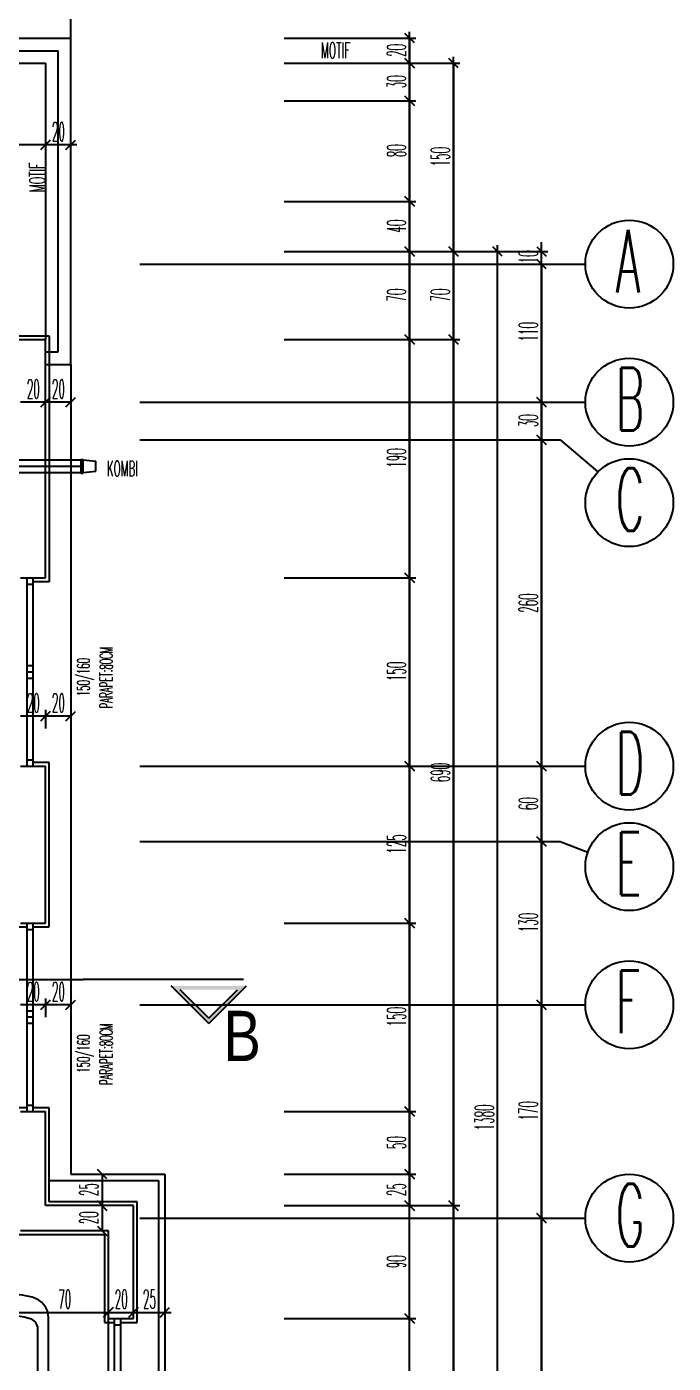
# Model space of a CAD drawing. Extents: x 78 to 306, y -397 to 18.
# Drawn here: x 276.6301 to 276.7331, y -396.6347 to -396.4217 of the extents above; entities that cross this region are included whole.
import ezdxf
from ezdxf.enums import TextEntityAlignment as Align

# ---------------------------------------------------------------- set-up
doc = ezdxf.new("R2010")
doc.units = 0
doc.header["$LTSCALE"] = 0.5
doc.header["$MEASUREMENT"] = 0
for name, pattern in [('DASHDOT2', [0.5, 0.25, -0.125, 0, -0.125]), ('DASHED', [0.75, 0.5, -0.25]), ('DOT2', [0.125, 0, -0.125])]:
    doc.linetypes.add(name, pattern=pattern)
doc.layers.get('0').update_dxf_attribs({"linetype": 'CONTINUOUS'})
for name, color, linetype in [('AKS', 5, 'DASHDOT2'), ('DUVAR', 6, 'CONTINUOUS'), ('IZDUSUM', 2, 'DOT2'), ('KAPI', 1, 'CONTINUOUS'), ('KOLON', 4, 'CONTINUOUS'), ('MERDIVEN', 3, 'CONTINUOUS'), ('OLCU', 31, 'CONTINUOUS'), ('SIVA', 7, 'CONTINUOUS'), ('TEFRIS', 11, 'CONTINUOUS')]:
    doc.layers.add(name, color=color, linetype=linetype)
doc.styles.add('ICMEKAN', font='romans.shx', dxfattribs={"width": 0.55, "height": 0.2})
doc.styles.add('MİMARİ YAZI', font='arial.ttf')
doc.styles.add('OLCU', font='romans.shx', dxfattribs={"width": 0.6, "height": 0.125})
doc.styles.add('OLCUIC', font='ROMANS.SHX', dxfattribs={"width": 0.4, "height": 0.15})

msp = doc.modelspace()

# ---------------------------------------------------------------- hatches: boundary and pattern name
at = {"layer": 'KAPI'}
h = msp.add_hatch(color=256, dxfattribs=at)
h.paths.add_polyline_path([(276.653143941935, -396.5745598737721), (276.665143941935, -396.5745598737721), (276.659143941935, -396.5805598737721)])
h.paths.add_polyline_path([(276.6545924700724, -396.5751598737721), (276.659143941935, -396.5797113456347), (276.6636954137976, -396.5751598737721)], flags=16)

# ---------------------------------------------------------------- linework, layer by layer
at = {"color": 0, "linetype": 'ByBlock'}
for p, q in [((276.6918939419346, -396.4243098737721), (276.6903939419346, -396.4228098737721)), ((276.6918939419346, -396.4283098737721), (276.6903939419346, -396.4268098737721)), ((276.6903939419346, -396.4268098737721), (276.6918939419346, -396.4283098737721)), ((276.6988939419354, -396.4283098737721), (276.6973939419353, -396.4268098737721)), ((276.6918939419346, -396.4343098737721), (276.6903939419346, -396.4328098737721)), ((276.6903939419346, -396.4328098737721), (276.6918939419346, -396.4343098737721)), ((276.632393941935, -396.4413098737721), (276.633893941935, -396.4398098737721)), ((276.633893941935, -396.4398098737721), (276.632393941935, -396.4413098737721)), ((276.636393941935, -396.4413098737721), (276.637893941935, -396.4398098737721)), ((276.6918939419346, -396.4503098737721), (276.6903939419346, -396.4488098737721)), ((276.6903939419346, -396.4488098737721), (276.6918939419346, -396.4503098737721)), ((276.691893941935, -396.4583098737721), (276.690393941935, -396.4568098737721)), ((276.6903939419346, -396.4568098737721), (276.6918939419346, -396.4583098737721)), ((276.6988939419354, -396.4583098737721), (276.6973939419353, -396.4568098737721)), ((276.6973939419353, -396.4568098737721), (276.6988939419354, -396.4583098737721)), ((276.7058939419346, -396.4583098737721), (276.7043939419346, -396.4568098737721)), ((276.7113939419353, -396.4568098737721), (276.7128939419353, -396.4583098737721)), ((276.7128939419353, -396.4603098737721), (276.7113939419353, -396.4588098737721)), ((276.7128939419353, -396.4603098737721), (276.7113939419353, -396.4588098737721)), ((276.691893941935, -396.4723098737721), (276.690393941935, -396.4708098737721)), ((276.690393941935, -396.4708098737721), (276.691893941935, -396.4723098737721)), ((276.6988939419354, -396.4723098737721), (276.6973939419353, -396.4708098737721)), ((276.6973939419353, -396.4708098737721), (276.6988939419354, -396.4723098737721)), ((276.632393941935, -396.4823098737721), (276.633893941935, -396.4808098737721)), ((276.6338939419346, -396.4808098737721), (276.6323939419346, -396.4823098737721)), ((276.6363939419353, -396.4823098737721), (276.6378939419353, -396.4808098737721)), ((276.7128939419353, -396.4823098737721), (276.7113939419353, -396.4808098737721)), ((276.7113939419353, -396.4808098737721), (276.7128939419353, -396.4823098737721)), ((276.7128939419353, -396.4883098737721), (276.7113939419353, -396.4868098737721)), ((276.7113939419353, -396.4868098737721), (276.7128939419353, -396.4883098737721)), ((276.691893941935, -396.5103098737721), (276.690393941935, -396.5088098737721)), ((276.690393941935, -396.5088098737721), (276.691893941935, -396.5103098737721)), ((276.632393941935, -396.5323098737721), (276.633893941935, -396.5308098737721)), ((276.633893941935, -396.5308098737721), (276.632393941935, -396.5323098737721)), ((276.6363939419355, -396.5323098737721), (276.6378939419354, -396.5308098737721)), ((276.691893941935, -396.5403098737721), (276.690393941935, -396.5388098737721)), ((276.690393941935, -396.5388098737721), (276.691893941935, -396.5403098737721)), ((276.7128939419353, -396.5403098737721), (276.7113939419353, -396.5388098737721)), ((276.7113939419353, -396.5388098737721), (276.7128939419353, -396.5403098737721)), ((276.7128939419353, -396.5523098737721), (276.7113939419353, -396.5508098737721)), ((276.7113939419353, -396.5508098737721), (276.7128939419353, -396.5523098737721)), ((276.691893941935, -396.5653098737721), (276.690393941935, -396.5638098737721)), ((276.690393941935, -396.5638098737721), (276.691893941935, -396.5653098737721)), ((276.632393941935, -396.5783098737721), (276.633893941935, -396.5768098737721)), ((276.633893941935, -396.5768098737721), (276.632393941935, -396.5783098737721)), ((276.6363939419356, -396.5783098737721), (276.6378939419355, -396.5768098737721)), ((276.7128939419353, -396.5783098737721), (276.7113939419353, -396.5768098737721)), ((276.7113939419353, -396.5768098737721), (276.7128939419353, -396.5783098737721)), ((276.691893941935, -396.5953098737721), (276.690393941935, -396.5938098737721)), ((276.690393941935, -396.5938098737721), (276.691893941935, -396.5953098737721)), ((276.642893941935, -396.6053098737721), (276.641393941935, -396.6038098737721)), ((276.691893941935, -396.6053098737721), (276.690393941935, -396.6038098737721)), ((276.690393941935, -396.6038098737721), (276.691893941935, -396.6053098737721)), ((276.642893941935, -396.6103098737721), (276.641393941935, -396.6088098737721)), ((276.641393941935, -396.6088098737721), (276.642893941935, -396.6103098737721)), ((276.691893941935, -396.6103098737721), (276.690393941935, -396.6088098737721)), ((276.690393941935, -396.6088098737721), (276.691893941935, -396.6103098737721)), ((276.6988939419354, -396.6103098737721), (276.6973939419353, -396.6088098737721)), ((276.6973939419353, -396.6088098737721), (276.6988939419354, -396.6103098737721)), ((276.7128939419353, -396.6123098737721), (276.7113939419353, -396.6108098737721)), ((276.7113939419353, -396.6108098737721), (276.7128939419353, -396.6123098737721)), ((276.641393941935, -396.6128098737721), (276.642893941935, -396.6143098737721)), ((276.643893941935, -396.6258098737721), (276.642393941935, -396.6273098737721)), ((276.642393941935, -396.6273098737721), (276.643893941935, -396.6258098737721)), ((276.647893941935, -396.6258098737721), (276.646393941935, -396.6273098737721)), ((276.646393941935, -396.6273098737721), (276.647893941935, -396.6258098737721)), ((276.651393941935, -396.6273098737721), (276.652893941935, -396.6258098737721)), ((276.690393941935, -396.6268098737721), (276.691893941935, -396.6283098737721)), ((276.691893941935, -396.6283098737721), (276.690393941935, -396.6268098737721))]:
    msp.add_line(p, q, dxfattribs=at)
at = {"layer": 'AKS'}
for p, q in [((276.4231439419353, -396.4595598737721), (276.7191439419346, -396.4595598737721)), ((276.4231439419353, -396.4815598737721), (276.7191439419346, -396.4815598737721)), ((276.4231439419353, -396.4875598737721), (276.7151439419353, -396.4875598737721)), ((276.7151439419353, -396.4875598737721), (276.7211444875171, -396.4926603375166)), ((276.4231439419353, -396.5395598737721), (276.7191439419346, -396.5395598737721)), ((276.4231439419353, -396.5515598737721), (276.7151439419353, -396.5515598737721)), ((276.7151439419353, -396.5515598737721), (276.7195412766199, -396.55323504889)), ((276.4231439419353, -396.5775598737721), (276.7191439419346, -396.5775598737721)), ((276.4231439419353, -396.6115598737721), (276.7191439419346, -396.6115598737721))]:
    msp.add_line(p, q, dxfattribs=at)
at = {"layer": 'DUVAR'}
for p, q in [((276.6251439419344, -396.4715598737764), (276.6331439419346, -396.4715598737766)), ((276.6331439419346, -396.5095598737756), (276.6331439419346, -396.4715598737766)), ((276.6291439419319, -396.5095598737756), (276.633143941933, -396.5095598737756)), ((276.6291439419319, -396.5395598737756), (276.633143941933, -396.5395598737756)), ((276.6331439419346, -396.5645598737757), (276.6331439419346, -396.5395598737756)), ((276.6291439419335, -396.5645598737757), (276.6331439419346, -396.5645598737757)), ((276.6291439419335, -396.5945598737757), (276.6331439419346, -396.5945598737757)), ((276.6331439419346, -396.6095598737757), (276.6331439419346, -396.5945598737757)), ((276.6471439419346, -396.6095598737757), (276.6331439419346, -396.6095598737757)), ((276.647143941934, -396.627559873776), (276.647143941934, -396.6095598737757)), ((276.6431439419345, -396.6135598737761), (276.6291439419352, -396.6135598737761)), ((276.6431439419345, -396.627559873776), (276.6431439419339, -396.6135598737761)), ((276.6431439419364, -396.627559873776), (276.6471439419364, -396.627559873776))]:
    msp.add_line(p, q, dxfattribs=at)
at = {"layer": 'IZDUSUM', "ltscale": 0.6}
for p, q in [((276.637143941933, -396.4235598737721), (276.637143941933, -396.4175598737687)), ((276.633743941934, -396.6055598737721), (276.651143941935, -396.6055598737721)), ((276.651143941935, -396.6055598737721), (276.651143941935, -396.7025598737721))]:
    msp.add_line(p, q, dxfattribs=at)
at = {"layer": 'KAPI'}
for p, q in [((276.607173750288, -396.4275598737721), (276.6331439419355, -396.4275598737721)), ((276.6331439419355, -396.4275598737721), (276.6331439419351, -396.471559873776)), ((276.6371439419353, -396.4755598737721), (276.6371439419356, -396.6045598737721)), ((276.6301439419329, -396.5095598737756), (276.6301439419329, -396.5395598737756)), ((276.6301439419329, -396.5105598737757), (276.6311439419326, -396.5105598737757)), ((276.6311439419326, -396.5395598737756), (276.6311439419326, -396.5095598737756)), ((276.6311439419326, -396.5235598737755), (276.6301439419329, -396.5235598737755)), ((276.6311439419326, -396.5245598737756), (276.6301439419329, -396.5245598737756)), ((276.6311439419326, -396.5255598737756), (276.6301439419329, -396.5255598737756)), ((276.6301439419329, -396.5385598737755), (276.6311439419326, -396.5385598737755)), ((276.6301439419344, -396.5645598737757), (276.6301439419344, -396.5945598737757)), ((276.6301439419344, -396.5655598737758), (276.6311439419342, -396.5655598737758)), ((276.6311439419342, -396.5945598737757), (276.6311439419342, -396.5645598737757)), ((276.659143941935, -396.5805598737721), (276.653143941935, -396.5745598737721)), ((276.659143941935, -396.5797113456347), (276.6545924700724, -396.5751598737721)), ((276.659143941935, -396.5805598737721), (276.665143941935, -396.5745598737721)), ((276.659143941935, -396.5797113456347), (276.6636954137976, -396.5751598737721)), ((276.6311439419342, -396.5785598737756), (276.6301439419344, -396.5785598737756)), ((276.6311439419342, -396.5795598737757), (276.6301439419344, -396.5795598737757)), ((276.6311439419342, -396.5805598737758), (276.6301439419344, -396.5805598737758)), ((276.6301439419344, -396.5935598737756), (276.6311439419342, -396.5935598737756)), ((276.6371439419356, -396.6045598737721), (276.652143941935, -396.6045598737721)), ((276.652143941935, -396.6045598737721), (276.652143941935, -396.7035598737721)), ((276.6431439419364, -396.6535598737757), (276.6431439419364, -396.627559873776)), ((276.6441439419364, -396.6535598737757), (276.6441439419364, -396.627559873776)), ((276.6451439419365, -396.6535598737757), (276.6451439419365, -396.627559873776)), ((276.6441439419364, -396.6285598737761), (276.6451439419365, -396.6285598737761))]:
    msp.add_line(p, q, dxfattribs=at)
at = {"layer": 'KAPI', "linetype": 'DASHED', "ltscale": 0.4}
msp.add_line((276.220143941935, -396.5735598737721), (276.639143941935, -396.5735598737723), dxfattribs=at)
at = {"layer": 'KOLON', "linetype": 'DASHED', "ltscale": 0.4}
msp.add_line((276.6646681289985, -396.5735598737721), (276.639143941935, -396.5735598737721), dxfattribs=at)
at = {"layer": 'MERDIVEN'}
for p, q in [((276.603173750288, -396.4235598737721), (276.637143941933, -396.4235598737721)), ((276.605173750288, -396.4255598737721), (276.6351439419319, -396.4255598737721)), ((276.6331439419353, -396.4735598737721), (276.6351439419353, -396.4735598737721)), ((276.6331439419353, -396.4755598737721), (276.6371439419353, -396.4755598737721))]:
    msp.add_line(p, q, dxfattribs=at)
at = {"layer": 'MERDIVEN', "linetype": 'ByBlock'}
for p, q in [((276.6371439419319, -396.4755598737721), (276.637143941933, -396.4235598737721)), ((276.6351439419327, -396.4735598737721), (276.6351439419319, -396.4255598737721))]:
    msp.add_line(p, q, dxfattribs=at)
at = {"layer": 'OLCU', "ltscale": 1.4}
for p, q in [((276.6711439419353, -396.4235598737721), (276.6921439419353, -396.4235598737721)), ((276.6911439419346, -396.7685598737864), (276.6911439419346, -396.4225598737721)), ((276.6911439419346, -396.4235598737721), (276.6911439419346, -396.4275598737721)), ((276.6711439419353, -396.4275598737721), (276.6991439419353, -396.4275598737721)), ((276.6911439419346, -396.4275598737721), (276.6911439419346, -396.4335598737721)), ((276.6981439419346, -396.7645598737721), (276.6981439419346, -396.4265598737721)), ((276.6981439419353, -396.4275598737721), (276.6981439419353, -396.4575598737721)), ((276.6711439419353, -396.4335598737721), (276.6921439419353, -396.4335598737721)), ((276.6911439419346, -396.4335598737721), (276.6911439419346, -396.4495598737721)), ((276.638143941935, -396.4405598737721), (276.499143941935, -396.4405598737721)), ((276.633143941935, -396.4405598737721), (276.607143941935, -396.4405598737721)), ((276.637143941935, -396.4405598737721), (276.633143941935, -396.4405598737721)), ((276.6711439419353, -396.4495598737721), (276.6921439419353, -396.4495598737721)), ((276.6911439419346, -396.4495598737721), (276.6911439419346, -396.4575598737721)), ((276.6711439419353, -396.4575598737721), (276.7131439419353, -396.4575598737721)), ((276.691143941935, -396.4575598737721), (276.691143941935, -396.4715598737721)), ((276.6981439419353, -396.4575598737721), (276.6981439419353, -396.4715598737721)), ((276.7051439419346, -396.7345598737721), (276.7051439419346, -396.4565598737721)), ((276.7051439419346, -396.7335598737721), (276.7051439419346, -396.4575598737721)), ((276.7121439419353, -396.4575598737721), (276.7121439419353, -396.4560598737721)), ((276.7121439419346, -396.7345598737721), (276.7121439419346, -396.4565598737721)), ((276.7121439419353, -396.4595598737721), (276.7121439419353, -396.4815598737721)), ((276.7121439419353, -396.4595598737721), (276.7121439419353, -396.4610598737721)), ((276.6711439419353, -396.4715598737721), (276.6991439419353, -396.4715598737721)), ((276.691143941935, -396.4715598737721), (276.691143941935, -396.5095598737721)), ((276.6981439419353, -396.4715598737721), (276.6981439419353, -396.6095598737721)), ((276.633143941935, -396.4815598737721), (276.629143941935, -396.4815598737721)), ((276.6371439419353, -396.4815598737721), (276.6331439419346, -396.4815598737721)), ((276.7121439419353, -396.4815598737721), (276.7121439419353, -396.4875598737721)), ((276.7121439419353, -396.4875598737721), (276.7121439419353, -396.5395598737721)), ((276.6711439419347, -396.5095598737721), (276.6921439419347, -396.5095598737721)), ((276.691143941935, -396.5095598737721), (276.691143941935, -396.5395598737721)), ((276.633143941935, -396.5315598737721), (276.629143941935, -396.5315598737721)), ((276.633143941935, -396.5305598737721), (276.633143941935, -396.5335598737721)), ((276.6371439419354, -396.5315598737721), (276.633143941935, -396.5315598737721)), ((276.6711439419347, -396.5395598737721), (276.6921439419347, -396.5395598737721)), ((276.691143941935, -396.5395598737721), (276.691143941935, -396.5645598737721)), ((276.7121439419353, -396.5395598737721), (276.7121439419353, -396.5515598737721)), ((276.7121439419353, -396.5515598737721), (276.7121439419353, -396.5775598737721)), ((276.6711439419347, -396.5645598737721), (276.6921439419347, -396.5645598737721)), ((276.691143941935, -396.5645598737721), (276.691143941935, -396.5945598737721)), ((276.633143941935, -396.5765598737721), (276.633143941935, -396.5795598737721)), ((276.633143941935, -396.5775598737721), (276.629143941935, -396.5775598737721)), ((276.6371439419356, -396.5775598737721), (276.633143941935, -396.5775598737721)), ((276.7121439419353, -396.5775598737721), (276.7121439419353, -396.6115598737721)), ((276.6711439419347, -396.5945598737721), (276.6921439419347, -396.5945598737721)), ((276.691143941935, -396.5945598737721), (276.691143941935, -396.6045598737721)), ((276.642143941935, -396.6045598737721), (276.642143941935, -396.6095598737721)), ((276.6711439419347, -396.6045598737721), (276.6921439419347, -396.6045598737721)), ((276.691143941935, -396.6045598737721), (276.691143941935, -396.6095598737721)), ((276.642143941935, -396.6095598737721), (276.642143941935, -396.6135598737721)), ((276.6711439419353, -396.6095598737721), (276.6991439419353, -396.6095598737721)), ((276.691143941935, -396.6275598737721), (276.691143941935, -396.6095598737721)), ((276.6981439419353, -396.6095598737721), (276.6981439419353, -396.6985598737721)), ((276.7121439419353, -396.6115598737721), (276.7121439419353, -396.6955598737721)), ((276.510143941935, -396.6265598737721), (276.653143941935, -396.6265598737721)), ((276.629143941935, -396.6265598737721), (276.643143941935, -396.6265598737721)), ((276.643143941935, -396.6265598737721), (276.647143941935, -396.6265598737721)), ((276.647143941935, -396.6265598737721), (276.652143941935, -396.6265598737721)), ((276.6711439419347, -396.6275598737721), (276.6921439419347, -396.6275598737721)), ((276.691143941935, -396.6535598737721), (276.691143941935, -396.6275598737721))]:
    msp.add_line(p, q, dxfattribs=at)
at = {"layer": 'SIVA', "ltscale": 1.4}
for p, q in [((276.6245439419344, -396.4709598737763), (276.633743941934, -396.4709598737767)), ((276.633743941934, -396.4709598737767), (276.633743941934, -396.5101598737756)), ((276.633743941934, -396.5101598737756), (276.631143941932, -396.5101598737756)), ((276.633743941934, -396.5389598737756), (276.631143941932, -396.5389598737756)), ((276.633743941934, -396.5651598737757), (276.633743941934, -396.5389598737756)), ((276.6285439419333, -396.5651598737757), (276.6301439419339, -396.5651598737757)), ((276.6311439419336, -396.5651598737757), (276.633743941934, -396.5651598737757)), ((276.6301439419339, -396.5939598737757), (276.6285439419342, -396.5939598737757)), ((276.633743941934, -396.5939598737757), (276.6311439419336, -396.5939598737757)), ((276.633743941934, -396.6089598737757), (276.633743941934, -396.5939598737757)), ((276.647743941934, -396.6089598737756), (276.633743941934, -396.6089598737757)), ((276.647743941934, -396.628159873776), (276.647743941934, -396.6089598737756)), ((276.6285439419347, -396.6141598737761), (276.6425439419339, -396.6141598737761)), ((276.6425439419339, -396.6141598737761), (276.6425439419344, -396.628159873776)), ((276.6425439419344, -396.628159873776), (276.6441439419364, -396.628159873776)), ((276.6451439419365, -396.628159873776), (276.647743941934, -396.628159873776))]:
    msp.add_line(p, q, dxfattribs=at)
at = {"layer": 'TEFRIS', "ltscale": 1.4}
for p, q in [((276.6283151990858, -396.4907655662721), (276.6387624202844, -396.4907655662721)), ((276.6283151990858, -396.4917574250669), (276.6387624202844, -396.4917574250669)), ((276.6387624202844, -396.4906655662721), (276.6387624202844, -396.4928492838616)), ((276.6387624202844, -396.4906655662721), (276.6391355958576, -396.4906655662721)), ((276.6391355958576, -396.4928492838616), (276.6391355958576, -396.4906655662721)), ((276.6391355958576, -396.4907655662721), (276.6411355958576, -396.4909655662721)), ((276.6411355958576, -396.4925492838615), (276.6411355958576, -396.4909655662721)), ((276.6283151990858, -396.4927492838615), (276.6387624202844, -396.4927492838615)), ((276.6387624202844, -396.4928492838616), (276.6391355958576, -396.4928492838616)), ((276.6391355958576, -396.4927492838615), (276.6411355958576, -396.4925492838615))]:
    msp.add_line(p, q, dxfattribs=at)
at = {"layer": 'TEFRIS'}
for p, q in [((276.6336189419355, -396.6368791477195), (276.6336189419355, -396.6274548580267)), ((276.6319189419357, -396.6292615761457), (276.6319189419356, -396.6292098737724)), ((276.6319189419356, -396.6368791477195), (276.6319189419357, -396.6292615761457))]:
    msp.add_line(p, q, dxfattribs=at)
for centre in [(276.7261439419353, -396.4595598737721), (276.7261439419353, -396.4815598737721), (276.7261439419353, -396.4975598737721), (276.7261439419353, -396.5395598737721), (276.7261439419353, -396.5555598737721), (276.7261439419353, -396.5775598737721), (276.7261439419353, -396.6115598737721)]:
    msp.add_circle(centre, 0.006999999999999999, dxfattribs=at)
for centre, radius, start, end in [((276.6268189419355, -396.6416170161544), 0.0179645708089645, 76.50012756869663, 103.4998724316581), ((276.6302189419353, -396.6274548580262), 0.0034, 0, 76.50012756869663), ((276.6268189419355, -396.6416170161544), 0.0145645708089645, 74.67512696287594, 105.3248730377953), ((276.6302189419354, -396.6292098737723), 0.0017, 0, 74.67512696287594)]:
    msp.add_arc(centre, radius, start, end, dxfattribs=at)

# ---------------------------------------------------------------- texts
at = {"layer": 'KAPI'}
for s, height, style, width, p in [('MOTIF', 0.002499999999999999, 'OLCU', 0.5, (276.6769858711413, -396.4267556148234)), ('B', 0.008000000000000005, 'MİMARİ YAZI', 0.8, (276.6614880131854, -396.5865254376743))]:
    msp.add_text(s, height=height, dxfattribs=dict(at, style=style, width=width)).set_placement(p)
at = {"layer": 'KAPI', "style": 'OLCU', "width": 0.5}
msp.add_text('MOTIF', height=0.002499999999999999, rotation=89.99999999820871, dxfattribs=at).set_placement((276.6330665527859, -396.4481109264564))
at = {"layer": 'KAPI', "linetype": 'Continuous', "style": 'ICMEKAN', "width": 0.5}
for s, p in [('PARAPET:80CM', (276.6438052147651, -396.5303293769744)), ('150/160', (276.6401636957518, -396.5283945299115)), ('PARAPET:80CM', (276.6438052147651, -396.5903293769744)), ('150/160', (276.6401636957518, -396.5883945299115))]:
    msp.add_text(s, height=0.002, rotation=90, dxfattribs=at).set_placement(p)
at = {"layer": 'KOLON', "style": 'OLCU', "width": 0.5}
for s, p in [('A', (276.7240090692911, -396.4640754963982)), ('B', (276.7240090692911, -396.4860754963981)), ('C', (276.7240090692911, -396.5020754963982)), ('D', (276.7240090692911, -396.5440754963981)), ('E', (276.7240090692911, -396.5600754963982)), ('F', (276.7240090692911, -396.5820754963981)), ('G', (276.7240090692911, -396.6160754963981))]:
    msp.add_text(s, height=0.01, dxfattribs=at).set_placement(p)
at = {"layer": 'OLCU', "style": 'OLCUIC', "width": 0.4}
for s, p in [('20', (276.6905439419345, -396.4265313023435)), ('30', (276.6905439419345, -396.4315313023435)), ('80', (276.6905439419345, -396.4425313023435)), ('150', (276.6975439419354, -396.4439884452007)), ('40', (276.6905439419345, -396.4545313023435)), ('10', (276.7115439419353, -396.4594170166292)), ('70', (276.690543941935, -396.4655313023435)), ('70', (276.6975439419354, -396.4655313023435)), ('110', (276.7115439419353, -396.4718741594864)), ('30', (276.7115439419353, -396.4855313023435)), ('190', (276.690543941935, -396.4919884452007)), ('260', (276.7115439419353, -396.5151027309149)), ('150', (276.690543941935, -396.5259884452007)), ('690', (276.6975439419354, -396.542102730915)), ('60', (276.7115439419353, -396.5465313023435)), ('125', (276.690543941935, -396.5534884452006)), ('130', (276.7115439419353, -396.5659884452007)), ('150', (276.690543941935, -396.5809884452007)), ('1380', (276.7045439419346, -396.5975598737721)), ('170', (276.7115439419353, -396.5959884452006)), ('50', (276.690543941935, -396.6005313023435)), ('25', (276.641543941935, -396.6080313023435)), ('25', (276.690543941935, -396.6080313023435)), ('20', (276.641543941935, -396.6125313023435)), ('90', (276.690543941935, -396.6195313023435))]:
    msp.add_text(s, height=0.003, rotation=90, dxfattribs=at).set_placement(p)
for s, p in [('20', (276.6341725133636, -396.4399598737721)), ('20', (276.6301725133636, -396.4809598737721)), ('20', (276.6341725133635, -396.4809598737721)), ('20', (276.6301725133636, -396.5309598737721)), ('20', (276.6341725133638, -396.5309598737721)), ('20', (276.6301725133636, -396.5769598737721)), ('20', (276.6341725133639, -396.5769598737721)), ('70', (276.6351725133636, -396.6259598737721)), ('20', (276.6441725133636, -396.6259598737721)), ('25', (276.6486725133636, -396.6259598737721))]:
    msp.add_text(s, height=0.003, dxfattribs=at).set_placement(p)
at = {"layer": 'TEFRIS', "ltscale": 1.4, "style": 'OLCU', "width": 0.5}
msp.add_text('KOMBI', height=0.0024, dxfattribs=at).set_placement((276.6453640378744, -396.4921269427869), align=Align.MIDDLE)

doc.saveas('drawing.dxf')
